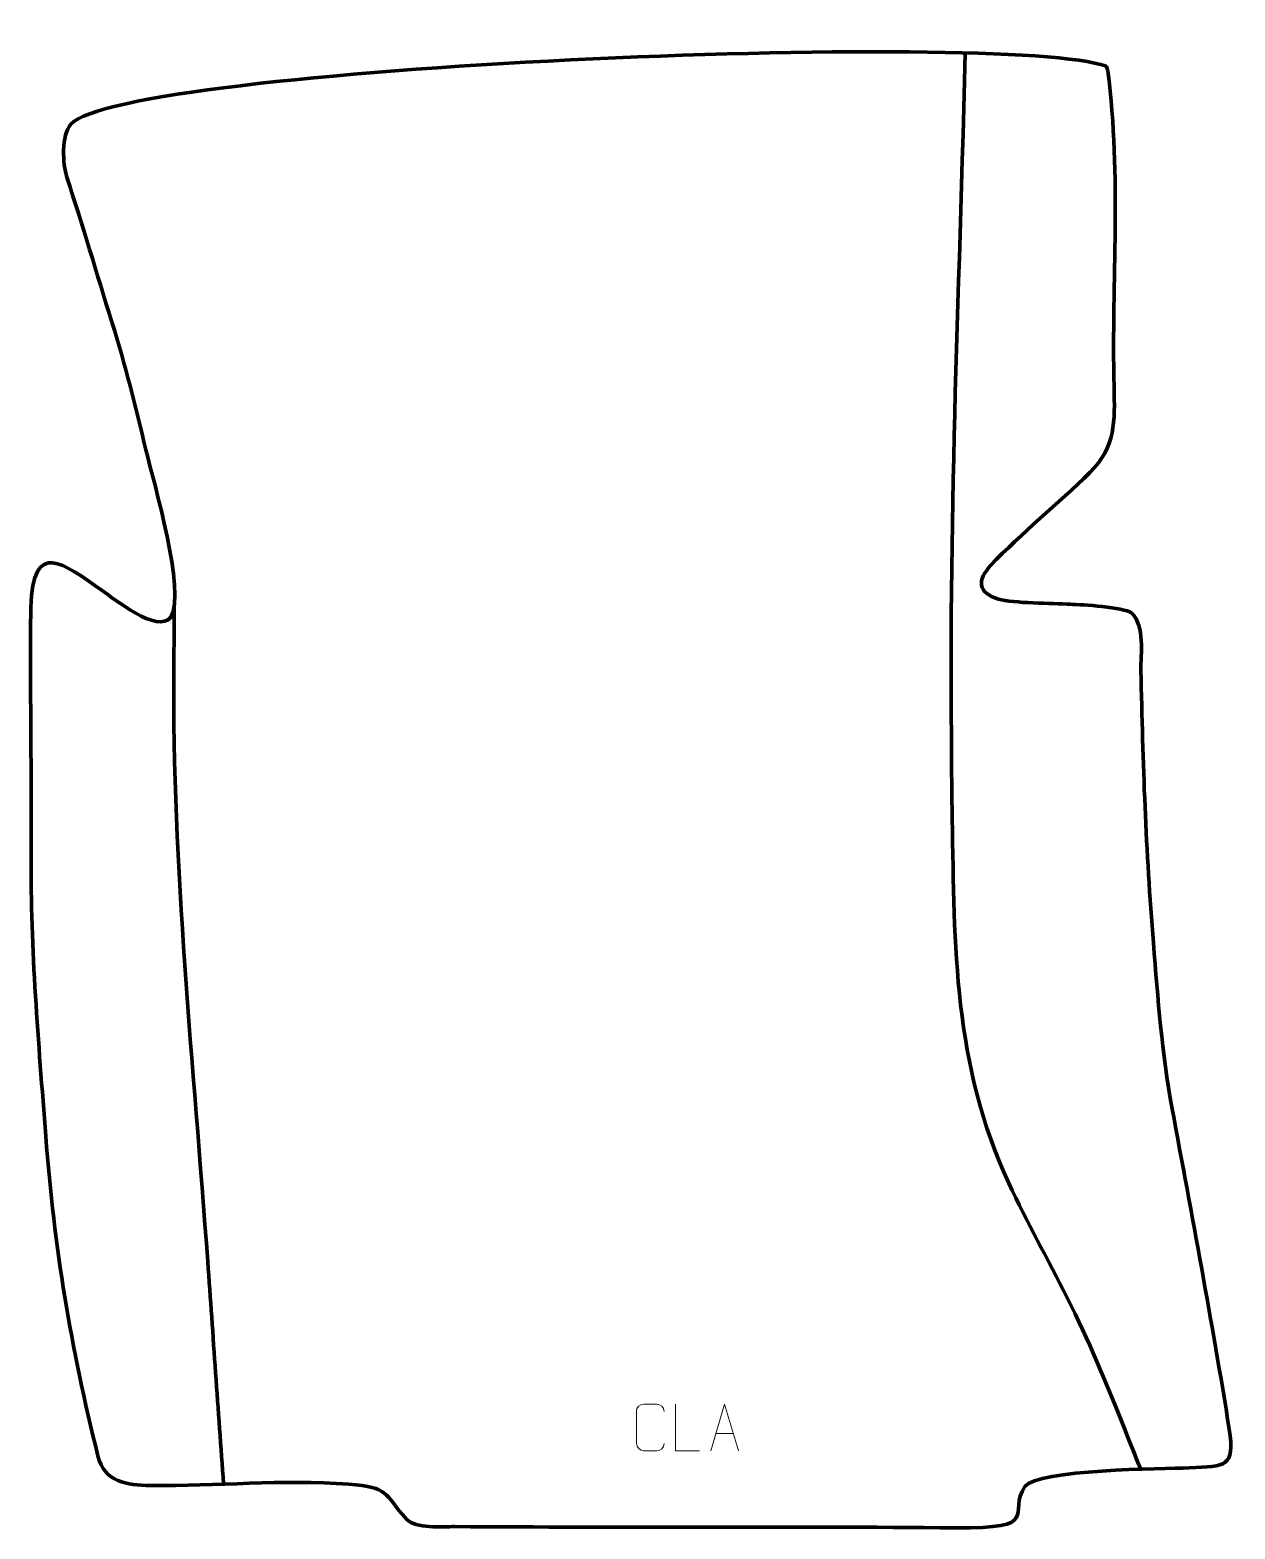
# Model space of a CAD drawing. Header units: millimetres. Extents: x 884 to 1532, y -31 to 774.
import ezdxf

# ---------------------------------------------------------------- set-up
doc = ezdxf.new("R2010")
doc.units = ezdxf.units.MM
doc.header["$MEASUREMENT"] = 0
doc.layers.add('layer 1', color=7, linetype='Continuous', plot=False)
doc.layers.add('layer 2', color=7, linetype='Continuous')
doc.layers.add('layer 3', color=7, linetype='Continuous')

msp = doc.modelspace()

# ---------------------------------------------------------------- linework, layer by layer
at = {"layer": 'layer 1', "color": 250, "lineweight": 9}
for points, knots in [([(1224.8494, 14.6737), (1224.7096, 12.3503), (1223.0324, 10.8707), (1220.8847, 10.8599), (1220.8847, 10.8599), (1218.5528, 10.8603), (1216.2209, 10.8603), (1213.8894, 10.8599), (1213.8894, 10.8599), (1211.9644, 10.7545), (1209.9923, 12.639), (1210.0035, 14.6563), (1210.0035, 14.6563), (1210.0039, 20.4264), (1210.0039, 26.1961), (1210.0035, 31.9654), (1210.0035, 31.9654), (1210.0077, 34.1035), (1211.7544, 35.8227), (1213.9068, 35.8092), (1213.9068, 35.8092), (1216.2325, 35.8092), (1218.5586, 35.8092), (1220.8847, 35.8092), (1220.8847, 35.8092), (1222.8313, 35.8447), (1224.8227, 34.3532), (1224.8494, 31.9156)], [0, 0, 0, 0, 0.125, 0.125, 0.125, 0.125, 0.25, 0.25, 0.25, 0.25, 0.375, 0.375, 0.375, 0.375, 0.5, 0.5, 0.5, 0.5, 0.625, 0.625, 0.625, 0.625, 0.75, 0.75, 0.75, 0.75, 1, 1, 1, 1]), ([(1243.901, 10.8559), (1243.901, 10.8559), (1230.9519, 10.8559), (1230.9519, 10.8559), (1230.9519, 10.8559), (1230.9519, 10.8559), (1230.9519, 35.8095), (1230.9519, 35.8095)], [0, 0, 0, 0, 0.33333333, 0.33333333, 0.33333333, 0.33333333, 1, 1, 1, 1]), ([(1249.9559, 10.856), (1249.9559, 10.856), (1257.3269, 35.8095), (1257.3269, 35.8095), (1257.3269, 35.8095), (1257.3269, 35.8095), (1264.8968, 10.856), (1264.8968, 10.856)], [0, 0, 0, 0, 0.33333333, 0.33333333, 0.33333333, 0.33333333, 1, 1, 1, 1])]:
    msp.add_open_spline(points, degree=3, knots=knots, dxfattribs=at)
msp.add_open_spline([(1252.6785, 20.1054), (1252.6785, 20.1054), (1262.1742, 20.1054), (1262.1742, 20.1054)], degree=3, dxfattribs=at)
at = {"layer": 'layer 2', "color": 142, "lineweight": 158}
for points, knots in [([(1386.7073, 761.8553), (1382.5935, 599.5013), (1377.3122, 512.5027), (1379.7485, 350.1095), (1379.7485, 350.1095), (1380.7684, 282.1298), (1380.5927, 217.4941), (1410.1226, 154.5119), (1410.1226, 154.5119), (1419.8798, 133.7012), (1431.1507, 113.5806), (1441.5017, 93.0528), (1441.5017, 93.0528), (1453.1537, 69.8075), (1461.9815, 48.6222), (1471.5424, 24.5375), (1471.5424, 24.5375), (1474.311, 17.5633), (1477.078, 10.5901), (1479.881, 3.6295), (1479.881, 3.6295), (1480.1708, 2.9152), (1480.4607, 2.2009), (1480.7506, 1.4866), (1480.7506, 1.4866), (1480.7506, 1.4866), (1480.9779, 0.9266), (1480.9779, 0.9266)], [0, 0, 0, 0, 0.125, 0.125, 0.125, 0.125, 0.25, 0.25, 0.25, 0.25, 0.375, 0.375, 0.375, 0.375, 0.5, 0.5, 0.5, 0.5, 0.625, 0.625, 0.625, 0.625, 0.75, 0.75, 0.75, 0.75, 1, 1, 1, 1]), ([(988.1559, -7.1324), (986.7321, 12.7951), (985.3084, 32.7226), (983.8846, 52.6501), (983.8846, 52.6501), (982.4609, 72.5775), (981.0371, 92.5049), (979.6133, 112.4324), (979.6133, 112.4324), (972.0116, 218.6695), (960.5178, 324.3643), (961.394, 430.8), (961.394, 430.8), (961.4884, 442.2636), (961.5827, 453.7273), (961.677, 465.1909)], [0, 0, 0, 0, 0.2, 0.2, 0.2, 0.2, 0.4, 0.4, 0.4, 0.4, 0.6, 0.6, 0.6, 0.6, 1, 1, 1, 1])]:
    msp.add_open_spline(points, degree=3, knots=knots, dxfattribs=at)
at = {"layer": 'layer 3', "color": 242, "lineweight": 158}
msp.add_open_spline([(1463.3085, 752.1486), (1470.8254, 694.6087), (1465.3041, 640.4154), (1466.6923, 582.3645), (1466.6923, 582.3645), (1467.1385, 563.7296), (1467.6234, 550.4027), (1453.6892, 536.3636), (1453.6892, 536.3636), (1436.442, 519.4724), (1417.0616, 503.85), (1400.4479, 486.6443), (1400.4479, 486.6443), (1393.1054, 478.3936), (1393.1514, 471.7564), (1404.5778, 468.3707), (1404.5778, 468.3707), (1412.4235, 466.0461), (1433.5941, 466.1575), (1443.193, 465.6298), (1443.193, 465.6298), (1449.6688, 465.2738), (1471.5156, 464.2218), (1476.2356, 460.8408), (1476.2356, 460.8408), (1483.4364, 453.4257), (1480.9296, 439.4346), (1481.124, 429.89), (1481.124, 429.89), (1482.1247, 380.4251), (1483.7666, 333.1458), (1487.828, 283.7776), (1487.828, 283.7776), (1490.3684, 252.7179), (1492.2526, 225.3468), (1497.9421, 194.4674), (1497.9421, 194.4674), (1508.5589, 136.9398), (1519.3956, 80.2897), (1528.5904, 22.4571), (1528.5904, 22.4571), (1531.6945, 1.7651), (1526.9804, 2.6447), (1507.0594, 1.6243), (1507.0594, 1.6243), (1492.8789, 1.1568), (1425.5102, 0.8244), (1418.7853, -8.3896), (1418.7853, -8.3896), (1409.0044, -23.1511), (1428.6843, -31.0164), (1381.3806, -30.5774), (1381.3806, -30.5774), (1291.7683, -29.8205), (1202.129, -30.552), (1112.4692, -29.9488), (1112.4692, -29.9488), (1105.4062, -29.9677), (1091.6026, -31.231), (1086.39, -25.9644), (1086.39, -25.9644), (1073.9477, -12.076), (1077.5037, -8.9597), (1055.451, -7.1545), (1055.451, -7.1545), (1019.2384, -4.5457), (984.6986, -8.2148), (948.843, -7.8838), (948.843, -7.8838), (936.0145, -7.6669), (924.228, -6.107), (920.5712, 8.0715), (920.5712, 8.0715), (906.0857, 66.8059), (897.1458, 119.3962), (892.5942, 179.773), (892.5942, 179.773), (888.6759, 231.0979), (884.3733, 279.4173), (884.7019, 331.1065), (884.7019, 331.1065), (884.9833, 375.3838), (884.0999, 419.6523), (884.5153, 463.9332), (884.5153, 463.9332), (885.9442, 501.2017), (901.5304, 487.5586), (922.9065, 473.0521), (922.9065, 473.0521), (928.863, 468.6974), (952.8062, 449.4272), (959.81, 458.6442), (959.81, 458.6442), (967.94, 472.7766), (950.7465, 530.3561), (946.4061, 548.5482), (946.4061, 548.5482), (940.8819, 571.7015), (935.2746, 594.3776), (928.1418, 617.1138), (928.1418, 617.1138), (919.948, 643.0942), (912.392, 669.2631), (903.8864, 695.1427), (903.8864, 695.1427), (901.6308, 702.0059), (900.9029, 717.7212), (906.0474, 723.4624), (906.0474, 723.4624), (933.9449, 754.5981), (1408.7949, 774.1292), (1462.4584, 754.6352), (1462.4584, 754.6352), (1462.5987, 754.5842), (1463.2849, 752.3291), (1463.3085, 752.1486)], degree=3, knots=[0, 0, 0, 0, 0.03333333, 0.03333333, 0.03333333, 0.03333333, 0.06666667, 0.06666667, 0.06666667, 0.06666667, 0.1, 0.1, 0.1, 0.1, 0.13333333, 0.13333333, 0.13333333, 0.13333333, 0.16666667, 0.16666667, 0.16666667, 0.16666667, 0.2, 0.2, 0.2, 0.2, 0.23333333, 0.23333333, 0.23333333, 0.23333333, 0.26666667, 0.26666667, 0.26666667, 0.26666667, 0.3, 0.3, 0.3, 0.3, 0.33333333, 0.33333333, 0.33333333, 0.33333333, 0.36666667, 0.36666667, 0.36666667, 0.36666667, 0.4, 0.4, 0.4, 0.4, 0.43333333, 0.43333333, 0.43333333, 0.43333333, 0.46666667, 0.46666667, 0.46666667, 0.46666667, 0.5, 0.5, 0.5, 0.5, 0.53333333, 0.53333333, 0.53333333, 0.53333333, 0.56666667, 0.56666667, 0.56666667, 0.56666667, 0.6, 0.6, 0.6, 0.6, 0.63333333, 0.63333333, 0.63333333, 0.63333333, 0.66666667, 0.66666667, 0.66666667, 0.66666667, 0.7, 0.7, 0.7, 0.7, 0.73333333, 0.73333333, 0.73333333, 0.73333333, 0.76666667, 0.76666667, 0.76666667, 0.76666667, 0.8, 0.8, 0.8, 0.8, 0.83333333, 0.83333333, 0.83333333, 0.83333333, 0.86666667, 0.86666667, 0.86666667, 0.86666667, 0.9, 0.9, 0.9, 0.9, 0.93333333, 0.93333333, 0.93333333, 0.93333333, 1, 1, 1, 1], dxfattribs=at)

doc.saveas('drawing.dxf')
